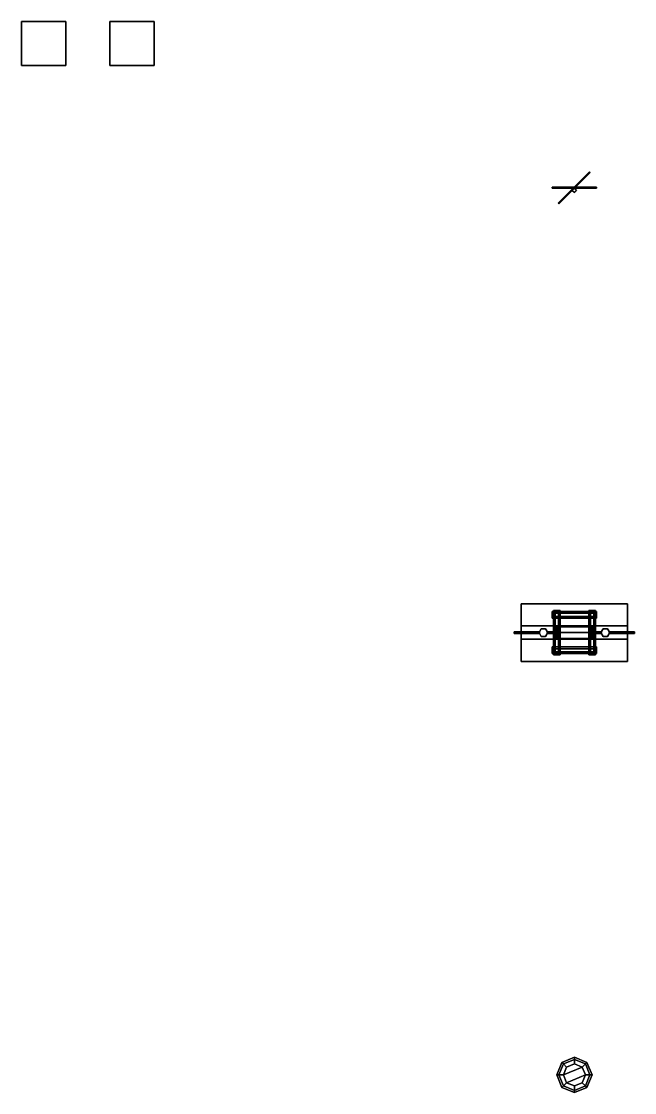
# Model space of a CAD drawing. Header units: millimetres. Extents: x -12.5 to 2.5, y -62 to 3.8.
# Drawn here: x -12.5 to 1.36, y -20.4 to 3.82 of the extents above; entities that cross this region are included whole.
import ezdxf

# ---------------------------------------------------------------- set-up
doc = ezdxf.new("R2010")
doc.units = ezdxf.units.MM

msp = doc.modelspace()

# ---------------------------------------------------------------- linework, layer by layer
for points in [[(-11.5, 3.82, 1), (-11.5, 3.82), (-12.5, 3.82), (-12.5, 3.82, 1)], [(-11.5, 3.82), (-11.5, 2.82), (-12.5, 2.82), (-12.5, 3.82)], [(-12.5, 3.82), (-12.5, 2.82), (-12.5, 2.82, 1), (-12.5, 3.82, 1)], [(-12.5, 3.82, 1), (-12.5, 2.82, 1), (-11.5, 2.82, 1), (-11.5, 3.82, 1)], [(-11.5, 2.82, 1), (-11.5, 2.82), (-11.5, 3.82), (-11.5, 3.82, 1)], [(-9.5, 3.82), (-9.5, 2.82), (-10.5, 2.82), (-10.5, 3.82)], [(-10.5, 3.82), (-10.5, 2.82), (-9.5, 2.82), (-9.5, 3.82)], [(-12.5, 2.82, 1), (-12.5, 2.82), (-11.5, 2.82), (-11.5, 2.82, 1)], [(0.339, 0.418, 1.3), (0.339, 0.418, 1.1), (-0.297, -0.219, 1.1), (-0.297, -0.219, 1.3)], [(0.339, 0.418, 1.1), (0.354, 0.404, 1.1), (-0.283, -0.233, 1.1), (-0.297, -0.219, 1.1)], [(-0.297, -0.219, 1.3), (-0.283, -0.233, 1.3), (0.354, 0.404, 1.3), (0.339, 0.418, 1.3)], [(-0.283, -0.233, 1.3), (-0.283, -0.233, 1.1), (0.354, 0.404, 1.1), (0.354, 0.404, 1.3)], [(0.354, 0.404, 1.3), (0.354, 0.404, 1.1), (0.339, 0.418, 1.1), (0.339, 0.418, 1.3)], [(-0.4, 0.07, 1.5), (-0.4, 0.07, 1.3), (-0.5, 0.07, 1.4)], [(-0.4, 0.07, 1.3), (-0.4, 0.05, 1.3), (-0.5, 0.05, 1.4), (-0.5, 0.07, 1.4)], [(-0.5, 0.07, 1.4), (-0.5, 0.05, 1.4), (-0.5, 0.05, 1.4), (-0.5, 0.07, 1.4)], [(-0.5, 0.07, 1.4), (-0.5, 0.05, 1.4), (-0.4, 0.05, 1.5), (-0.4, 0.07, 1.5)], [(-0.5, 0.05, 1.4), (-0.5, 0.05, 1.4), (-0.4, 0.05, 1.3), (-0.4, 0.05, 1.5)], [(-0.4, 0.07, 1.5), (-0.4, 0.05, 1.5), (0.5, 0.05, 1.5), (0.5, 0.07, 1.5)], [(0.5, 0.07, 1.5), (0.5, 0.07, 1.3), (-0.4, 0.07, 1.3), (-0.4, 0.07, 1.5)], [(0.5, 0.07, 1.3), (0.5, 0.05, 1.3), (-0.4, 0.05, 1.3), (-0.4, 0.07, 1.3)], [(-0.4, 0.05, 1.5), (-0.4, 0.05, 1.3), (0.5, 0.05, 1.3), (0.5, 0.05, 1.5)], [(0, 0.05), (-0.05, 0), (-0.05, 0, 1.5), (0, 0.05, 1.5)], [(0, 0.05, 1.5), (-0.05, 0, 1.5), (0, -0.05, 1.5), (0.05, 0, 1.5)], [(-0.05, 0), (0, -0.05), (0, -0.05, 1.5), (-0.05, 0, 1.5)], [(0.05, 0), (0, 0.05), (0, 0.05, 1.5), (0.05, 0, 1.5)], [(0, -0.05), (0.05, 0), (0.05, 0, 1.5), (0, -0.05, 1.5)], [(0.5, 0.05, 1.5), (0.5, 0.05, 1.3), (0.5, 0.07, 1.3), (0.5, 0.07, 1.5)], [(-0.297, -0.219, 1.3), (-0.297, -0.219, 1.1), (-0.368, -0.289, 1.2)], [(-0.368, -0.289, 1.2), (-0.354, -0.304, 1.2), (-0.283, -0.233, 1.3), (-0.297, -0.219, 1.3)], [(-0.297, -0.219, 1.1), (-0.283, -0.233, 1.1), (-0.354, -0.304, 1.2), (-0.368, -0.289, 1.2)], [(-0.354, -0.304, 1.2), (-0.354, -0.304, 1.2), (-0.283, -0.233, 1.1), (-0.283, -0.233, 1.3)], [(-0.368, -0.289, 1.2), (-0.354, -0.304, 1.2), (-0.354, -0.304, 1.2), (-0.368, -0.289, 1.2)], [(-1.2, -9.35, 1.39), (-1.2, -9.85, 1.54), (1.2, -9.85, 1.54), (1.2, -9.35, 1.39)], [(1.2, -9.35, 1.35), (1.2, -9.85, 1.5), (-1.2, -9.85, 1.5), (-1.2, -9.35, 1.35)], [(1.2, -9.35, 1.39), (1.2, -9.35, 1.35), (-1.2, -9.35, 1.35), (-1.2, -9.35, 1.39)], [(-1.2, -9.35, 1.35), (-1.2, -9.85, 1.5), (-1.2, -9.85, 1.54), (-1.2, -9.35, 1.39)], [(1.2, -9.85, 1.54), (1.2, -9.85, 1.5), (1.2, -9.35, 1.35), (1.2, -9.35, 1.39)], [(-0.5, -9.675, 0.19), (-0.5, -9.525, 0.19), (-0.5, -9.562, 0.125), (-0.5, -9.637, 0.125)], [(0.5, -9.525, 0.19), (0.5, -9.562, 0.125), (-0.5, -9.562, 0.125), (-0.5, -9.525, 0.19)], [(0.5, -9.525, 0.06), (0.5, -9.562, -0.005), (-0.5, -9.562, -0.005), (-0.5, -9.525, 0.06)], [(-0.5, -9.675, 0.06), (-0.5, -9.525, 0.06), (-0.5, -9.562, -0.005), (-0.5, -9.637, -0.005)], [(0.5, -9.562, 0.125), (0.5, -9.525, 0.06), (-0.5, -9.525, 0.06), (-0.5, -9.562, 0.125)], [(-0.5, -9.637, 0.125), (-0.5, -9.562, 0.125), (-0.5, -9.525, 0.06), (-0.5, -9.675, 0.06)], [(-0.5, -9.637, 0.385), (-0.5, -9.562, 0.385), (-0.5, -9.525, 0.32), (-0.5, -9.675, 0.32)], [(0.5, -9.562, 0.385), (0.5, -9.525, 0.32), (-0.5, -9.525, 0.32), (-0.5, -9.562, 0.385)], [(-0.5, -9.675, 0.32), (-0.5, -9.525, 0.32), (-0.5, -9.562, 0.255), (-0.5, -9.637, 0.255)], [(0.5, -9.525, 0.32), (0.5, -9.562, 0.255), (-0.5, -9.562, 0.255), (-0.5, -9.525, 0.32)], [(-0.5, -9.637, 0.255), (-0.5, -9.562, 0.255), (-0.5, -9.525, 0.19), (-0.5, -9.675, 0.19)], [(0.5, -9.562, 0.255), (0.5, -9.525, 0.19), (-0.5, -9.525, 0.19), (-0.5, -9.562, 0.255)], [(0.5, -9.562, 0.515), (0.5, -9.525, 0.45), (-0.5, -9.525, 0.45), (-0.5, -9.562, 0.515)], [(-0.5, -9.637, 0.515), (-0.5, -9.562, 0.515), (-0.5, -9.525, 0.45), (-0.5, -9.675, 0.45)], [(0.5, -9.525, 0.45), (0.5, -9.562, 0.385), (-0.5, -9.562, 0.385), (-0.5, -9.525, 0.45)], [(-0.5, -9.675, 0.45), (-0.5, -9.525, 0.45), (-0.5, -9.562, 0.385), (-0.5, -9.637, 0.385)], [(0.5, -9.637, 0.515), (0.5, -9.562, 0.515), (-0.5, -9.562, 0.515), (-0.5, -9.637, 0.515)], [(0.5, -9.637, 0.125), (0.5, -9.675, 0.19), (-0.5, -9.675, 0.19), (-0.5, -9.637, 0.125)], [(0.5, -9.637, -0.005), (0.5, -9.675, 0.06), (-0.5, -9.675, 0.06), (-0.5, -9.637, -0.005)], [(0.5, -9.675, 0.06), (0.5, -9.637, 0.125), (-0.5, -9.637, 0.125), (-0.5, -9.675, 0.06)], [(0.5, -9.675, 0.32), (0.5, -9.637, 0.385), (-0.5, -9.637, 0.385), (-0.5, -9.675, 0.32)], [(0.5, -9.637, 0.255), (0.5, -9.675, 0.32), (-0.5, -9.675, 0.32), (-0.5, -9.637, 0.255)], [(0.5, -9.675, 0.19), (0.5, -9.637, 0.255), (-0.5, -9.637, 0.255), (-0.5, -9.675, 0.19)], [(0.5, -9.675, 0.45), (0.5, -9.637, 0.515), (-0.5, -9.637, 0.515), (-0.5, -9.675, 0.45)], [(0.5, -9.637, 0.385), (0.5, -9.675, 0.45), (-0.5, -9.675, 0.45), (-0.5, -9.637, 0.385)], [(-0.475, -9.5, 0.19), (-0.438, -9.5, 0.125), (-0.438, -10.5, 0.125), (-0.475, -10.5, 0.19)], [(-0.362, -9.5, 0.125), (-0.438, -9.5, 0.125), (-0.475, -9.5, 0.19), (-0.325, -9.5, 0.19)], [(-0.362, -9.5, -0.005), (-0.438, -9.5, -0.005), (-0.475, -9.5, 0.06), (-0.325, -9.5, 0.06)], [(-0.475, -9.5, 0.06), (-0.438, -9.5, -0.005), (-0.438, -10.5, -0.005), (-0.475, -10.5, 0.06)], [(-0.325, -9.5, 0.06), (-0.475, -9.5, 0.06), (-0.438, -9.5, 0.125), (-0.362, -9.5, 0.125)], [(-0.438, -9.5, 0.125), (-0.475, -9.5, 0.06), (-0.475, -10.5, 0.06), (-0.438, -10.5, 0.125)], [(-0.438, -9.5, 0.385), (-0.475, -9.5, 0.32), (-0.475, -10.5, 0.32), (-0.438, -10.5, 0.385)], [(-0.325, -9.5, 0.32), (-0.475, -9.5, 0.32), (-0.438, -9.5, 0.385), (-0.362, -9.5, 0.385)], [(-0.475, -9.5, 0.32), (-0.438, -9.5, 0.255), (-0.438, -10.5, 0.255), (-0.475, -10.5, 0.32)], [(-0.362, -9.5, 0.255), (-0.438, -9.5, 0.255), (-0.475, -9.5, 0.32), (-0.325, -9.5, 0.32)], [(-0.438, -9.5, 0.255), (-0.475, -9.5, 0.19), (-0.475, -10.5, 0.19), (-0.438, -10.5, 0.255)], [(-0.325, -9.5, 0.19), (-0.475, -9.5, 0.19), (-0.438, -9.5, 0.255), (-0.362, -9.5, 0.255)], [(-0.325, -9.5, 0.45), (-0.475, -9.5, 0.45), (-0.438, -9.5, 0.515), (-0.362, -9.5, 0.515)], [(-0.438, -9.5, 0.515), (-0.475, -9.5, 0.45), (-0.475, -10.5, 0.45), (-0.438, -10.5, 0.515)], [(-0.362, -9.5, 0.385), (-0.438, -9.5, 0.385), (-0.475, -9.5, 0.45), (-0.325, -9.5, 0.45)], [(-0.475, -9.5, 0.45), (-0.438, -9.5, 0.385), (-0.438, -10.5, 0.385), (-0.475, -10.5, 0.45)], [(-0.362, -9.5, 0.515), (-0.438, -9.5, 0.515), (-0.438, -10.5, 0.515), (-0.362, -10.5, 0.515)], [(-0.362, -9.5, 0.125), (-0.325, -9.5, 0.19), (-0.325, -10.5, 0.19), (-0.362, -10.5, 0.125)], [(-0.362, -9.5, -0.005), (-0.325, -9.5, 0.06), (-0.325, -10.5, 0.06), (-0.362, -10.5, -0.005)], [(-0.325, -9.5, 0.06), (-0.362, -9.5, 0.125), (-0.362, -10.5, 0.125), (-0.325, -10.5, 0.06)], [(-0.325, -9.5, 0.32), (-0.362, -9.5, 0.385), (-0.362, -10.5, 0.385), (-0.325, -10.5, 0.32)], [(-0.362, -9.5, 0.255), (-0.325, -9.5, 0.32), (-0.325, -10.5, 0.32), (-0.362, -10.5, 0.255)], [(-0.325, -9.5, 0.19), (-0.362, -9.5, 0.255), (-0.362, -10.5, 0.255), (-0.325, -10.5, 0.19)], [(-0.325, -9.5, 0.45), (-0.362, -9.5, 0.515), (-0.362, -10.5, 0.515), (-0.325, -10.5, 0.45)], [(-0.362, -9.5, 0.385), (-0.325, -9.5, 0.45), (-0.325, -10.5, 0.45), (-0.362, -10.5, 0.385)], [(0.438, -9.5, 0.125), (0.362, -9.5, 0.125), (0.325, -9.5, 0.19), (0.475, -9.5, 0.19)], [(0.325, -9.5, 0.19), (0.362, -9.5, 0.125), (0.362, -10.5, 0.125), (0.325, -10.5, 0.19)], [(0.325, -9.5, 0.06), (0.362, -9.5, -0.005), (0.362, -10.5, -0.005), (0.325, -10.5, 0.06)], [(0.438, -9.5, -0.005), (0.362, -9.5, -0.005), (0.325, -9.5, 0.06), (0.475, -9.5, 0.06)], [(0.362, -9.5, 0.125), (0.325, -9.5, 0.06), (0.325, -10.5, 0.06), (0.362, -10.5, 0.125)], [(0.475, -9.5, 0.06), (0.325, -9.5, 0.06), (0.362, -9.5, 0.125), (0.438, -9.5, 0.125)], [(0.475, -9.5, 0.32), (0.325, -9.5, 0.32), (0.362, -9.5, 0.385), (0.438, -9.5, 0.385)], [(0.362, -9.5, 0.385), (0.325, -9.5, 0.32), (0.325, -10.5, 0.32), (0.362, -10.5, 0.385)], [(0.438, -9.5, 0.255), (0.362, -9.5, 0.255), (0.325, -9.5, 0.32), (0.475, -9.5, 0.32)], [(0.325, -9.5, 0.32), (0.362, -9.5, 0.255), (0.362, -10.5, 0.255), (0.325, -10.5, 0.32)], [(0.475, -9.5, 0.19), (0.325, -9.5, 0.19), (0.362, -9.5, 0.255), (0.438, -9.5, 0.255)], [(0.362, -9.5, 0.255), (0.325, -9.5, 0.19), (0.325, -10.5, 0.19), (0.362, -10.5, 0.255)], [(0.362, -9.5, 0.515), (0.325, -9.5, 0.45), (0.325, -10.5, 0.45), (0.362, -10.5, 0.515)], [(0.475, -9.5, 0.45), (0.325, -9.5, 0.45), (0.362, -9.5, 0.515), (0.438, -9.5, 0.515)], [(0.325, -9.5, 0.45), (0.362, -9.5, 0.385), (0.362, -10.5, 0.385), (0.325, -10.5, 0.45)], [(0.438, -9.5, 0.385), (0.362, -9.5, 0.385), (0.325, -9.5, 0.45), (0.475, -9.5, 0.45)], [(0.438, -9.5, 0.515), (0.362, -9.5, 0.515), (0.362, -10.5, 0.515), (0.438, -10.5, 0.515)], [(0.438, -9.5, 0.125), (0.475, -9.5, 0.19), (0.475, -10.5, 0.19), (0.438, -10.5, 0.125)], [(0.438, -9.5, -0.005), (0.475, -9.5, 0.06), (0.475, -10.5, 0.06), (0.438, -10.5, -0.005)], [(0.475, -9.5, 0.06), (0.438, -9.5, 0.125), (0.438, -10.5, 0.125), (0.475, -10.5, 0.06)], [(0.475, -9.5, 0.32), (0.438, -9.5, 0.385), (0.438, -10.5, 0.385), (0.475, -10.5, 0.32)], [(0.438, -9.5, 0.255), (0.475, -9.5, 0.32), (0.475, -10.5, 0.32), (0.438, -10.5, 0.255)], [(0.475, -9.5, 0.19), (0.438, -9.5, 0.255), (0.438, -10.5, 0.255), (0.475, -10.5, 0.19)], [(0.475, -9.5, 0.45), (0.438, -9.5, 0.515), (0.438, -10.5, 0.515), (0.475, -10.5, 0.45)], [(0.438, -9.5, 0.385), (0.475, -9.5, 0.45), (0.475, -10.5, 0.45), (0.438, -10.5, 0.385)], [(0.5, -9.637, 0.125), (0.5, -9.562, 0.125), (0.5, -9.525, 0.19), (0.5, -9.675, 0.19)], [(0.5, -9.637, -0.005), (0.5, -9.562, -0.005), (0.5, -9.525, 0.06), (0.5, -9.675, 0.06)], [(0.5, -9.675, 0.06), (0.5, -9.525, 0.06), (0.5, -9.562, 0.125), (0.5, -9.637, 0.125)], [(0.5, -9.675, 0.32), (0.5, -9.525, 0.32), (0.5, -9.562, 0.385), (0.5, -9.637, 0.385)], [(0.5, -9.637, 0.255), (0.5, -9.562, 0.255), (0.5, -9.525, 0.32), (0.5, -9.675, 0.32)], [(0.5, -9.675, 0.19), (0.5, -9.525, 0.19), (0.5, -9.562, 0.255), (0.5, -9.637, 0.255)], [(0.5, -9.675, 0.45), (0.5, -9.525, 0.45), (0.5, -9.562, 0.515), (0.5, -9.637, 0.515)], [(0.5, -9.637, 0.385), (0.5, -9.562, 0.385), (0.5, -9.525, 0.45), (0.5, -9.675, 0.45)], [(-1.2, -9.85, 1.5), (-1.2, -10.15, 1.5), (-1.2, -10.15, 1.54), (-1.2, -9.85, 1.54)], [(-1.2, -9.85, 1.54), (-1.2, -10.15, 1.54), (1.2, -10.15, 1.54), (1.2, -9.85, 1.54)], [(1.2, -9.85, 1.5), (1.2, -10.15, 1.5), (-1.2, -10.15, 1.5), (-1.2, -9.85, 1.5)], [(-0.75, -9.913), (-0.8, -10), (-0.8, -10, 1.5), (-0.75, -9.913, 1.5)], [(-0.65, -9.913), (-0.75, -9.913), (-0.75, -9.913, 1.5), (-0.65, -9.913, 1.5)], [(-0.6, -10), (-0.65, -9.913), (-0.65, -9.913, 1.5), (-0.6, -10, 1.5)], [(0.4, -10, 1.15), (0.4, -9.87, 1.075), (-0.4, -9.87, 1.075), (-0.4, -10, 1.15)], [(0.4, -9.87, 1.075), (0.4, -9.87, 0.925), (-0.4, -9.87, 0.925), (-0.4, -9.87, 1.075)], [(0.4, -9.87, 0.925), (0.4, -10, 0.85), (-0.4, -10, 0.85), (-0.4, -9.87, 0.925)], [(-0.4, -9.87, 1.075), (-0.4, -9.87, 0.925), (-0.4, -10, 0.85), (-0.4, -10, 1.15)], [(0.4, -10, 1.15), (0.4, -10, 0.85), (0.4, -9.87, 0.925), (0.4, -9.87, 1.075)], [(0.65, -9.913), (0.6, -10), (0.6, -10, 1.5), (0.65, -9.913, 1.5)], [(0.75, -9.913), (0.65, -9.913), (0.65, -9.913, 1.5), (0.75, -9.913, 1.5)], [(0.8, -10), (0.75, -9.913), (0.75, -9.913, 1.5), (0.8, -10, 1.5)], [(1.2, -10.15, 1.54), (1.2, -10.15, 1.5), (1.2, -9.85, 1.5), (1.2, -9.85, 1.54)], [(-0.9, -10, 1.29), (-0.92, -9.98, 1.27), (-1.36, -9.98, 1.27), (-1.36, -10, 1.29)], [(-0.92, -9.98, 1.27), (-0.94, -10, 1.25), (-1.36, -10, 1.25), (-1.36, -9.98, 1.27)], [(-1.36, -9.98, 1.27), (-1.36, -10, 1.25), (-1.36, -10.02, 1.27), (-1.36, -10, 1.29)], [(-0.94, -10, 1.25), (-0.92, -10.02, 1.27), (-1.36, -10.02, 1.27), (-1.36, -10, 1.25)], [(-0.92, -10.02, 1.27), (-0.9, -10, 1.29), (-1.36, -10, 1.29), (-1.36, -10.02, 1.27)], [(1.2, -10.65, 1.39), (1.2, -10.15, 1.54), (-1.2, -10.15, 1.54), (-1.2, -10.65, 1.39)], [(-1.2, -10.65, 1.35), (-1.2, -10.15, 1.5), (1.2, -10.15, 1.5), (1.2, -10.65, 1.35)], [(-1.2, -10.15, 1.54), (-1.2, -10.15, 1.5), (-1.2, -10.65, 1.35), (-1.2, -10.65, 1.39)], [(-0.92, -9.98, 1), (-0.94, -10, 0.98), (-0.94, -10, 1.25), (-0.92, -9.98, 1.27)], [(-0.8, -9.98, 1), (-0.78, -10, 0.98), (-0.94, -10, 0.98), (-0.92, -9.98, 1)], [(-0.94, -10, 0.98), (-0.92, -10.02, 1), (-0.92, -10.02, 1.27), (-0.94, -10, 1.25)], [(-0.78, -10, 0.98), (-0.8, -10.02, 1), (-0.92, -10.02, 1), (-0.94, -10, 0.98)], [(-0.9, -10, 1.02), (-0.92, -9.98, 1), (-0.92, -9.98, 1.27), (-0.9, -10, 1.29)], [(-0.78, -10, 1.02), (-0.8, -9.98, 1), (-0.92, -9.98, 1), (-0.9, -10, 1.02)], [(-0.92, -10.02, 1), (-0.9, -10, 1.02), (-0.9, -10, 1.29), (-0.92, -10.02, 1.27)], [(-0.8, -10.02, 1), (-0.78, -10, 1.02), (-0.9, -10, 1.02), (-0.92, -10.02, 1)], [(-0.8, -10), (-0.75, -10.087), (-0.75, -10.087, 1.5), (-0.8, -10, 1.5)], [(-0.75, -10.087), (-0.65, -10.087), (-0.65, -10.087, 1.5), (-0.75, -10.087, 1.5)], [(-0.65, -10.087), (-0.6, -10), (-0.6, -10, 1.5), (-0.65, -10.087, 1.5)], [(-0.4, -10, 1.02), (-0.4, -9.98, 1), (-0.6, -9.98, 1), (-0.62, -10, 1.02)], [(-0.4, -9.98, 1), (-0.4, -10, 0.98), (-0.62, -10, 0.98), (-0.6, -9.98, 1)], [(-0.4, -10, 0.98), (-0.4, -10.02, 1), (-0.6, -10.02, 1), (-0.62, -10, 0.98)], [(-0.4, -10.02, 1), (-0.4, -10, 1.02), (-0.62, -10, 1.02), (-0.6, -10.02, 1)], [(0.4, -10, 0.85), (0.4, -10.13, 0.925), (-0.4, -10.13, 0.925), (-0.4, -10, 0.85)], [(0.4, -10.13, 1.075), (0.4, -10, 1.15), (-0.4, -10, 1.15), (-0.4, -10.13, 1.075)], [(-0.4, -10, 1.15), (-0.4, -10, 0.85), (-0.4, -10.13, 0.925), (-0.4, -10.13, 1.075)], [(0.4, -10.13, 0.925), (0.4, -10.13, 1.075), (-0.4, -10.13, 1.075), (-0.4, -10.13, 0.925)], [(0.62, -10, 1.02), (0.6, -9.98, 1), (0.4, -9.98, 1), (0.4, -10, 1.02)], [(0.6, -9.98, 1), (0.62, -10, 0.98), (0.4, -10, 0.98), (0.4, -9.98, 1)], [(0.62, -10, 0.98), (0.6, -10.02, 1), (0.4, -10.02, 1), (0.4, -10, 0.98)], [(0.6, -10.02, 1), (0.62, -10, 1.02), (0.4, -10, 1.02), (0.4, -10.02, 1)], [(0.4, -10.13, 1.075), (0.4, -10.13, 0.925), (0.4, -10, 0.85), (0.4, -10, 1.15)], [(0.6, -10), (0.65, -10.087), (0.65, -10.087, 1.5), (0.6, -10, 1.5)], [(0.65, -10.087), (0.75, -10.087), (0.75, -10.087, 1.5), (0.65, -10.087, 1.5)], [(0.75, -10.087), (0.8, -10), (0.8, -10, 1.5), (0.75, -10.087, 1.5)], [(0.8, -9.98, 1), (0.78, -10, 1.02), (0.94, -10, 1.02), (0.92, -9.98, 1)], [(0.78, -10, 0.98), (0.8, -9.98, 1), (0.92, -9.98, 1), (0.9, -10, 0.98)], [(0.8, -10.02, 1), (0.78, -10, 0.98), (0.9, -10, 0.98), (0.92, -10.02, 1)], [(0.78, -10, 1.02), (0.8, -10.02, 1), (0.92, -10.02, 1), (0.94, -10, 1.02)], [(0.9, -10, 0.98), (0.92, -9.98, 1), (0.92, -9.98, 0.73), (0.9, -10, 0.71)], [(0.9, -10, 0.71), (0.92, -9.98, 0.73), (1.36, -9.98, 0.73), (1.36, -10, 0.71)], [(0.92, -10.02, 1), (0.9, -10, 0.98), (0.9, -10, 0.71), (0.92, -10.02, 0.73)], [(0.92, -10.02, 0.73), (0.9, -10, 0.71), (1.36, -10, 0.71), (1.36, -10.02, 0.73)], [(0.92, -9.98, 1), (0.94, -10, 1.02), (0.94, -10, 0.75), (0.92, -9.98, 0.73)], [(0.92, -9.98, 0.73), (0.94, -10, 0.75), (1.36, -10, 0.75), (1.36, -9.98, 0.73)], [(0.94, -10, 1.02), (0.92, -10.02, 1), (0.92, -10.02, 0.73), (0.94, -10, 0.75)], [(0.94, -10, 0.75), (0.92, -10.02, 0.73), (1.36, -10.02, 0.73), (1.36, -10, 0.75)], [(1.2, -10.65, 1.35), (1.2, -10.15, 1.5), (1.2, -10.15, 1.54), (1.2, -10.65, 1.39)], [(1.36, -9.98, 0.73), (1.36, -10, 0.75), (1.36, -10.02, 0.73), (1.36, -10, 0.71)], [(0.5, -10.325, 0.19), (0.5, -10.363, 0.125), (-0.5, -10.363, 0.125), (-0.5, -10.325, 0.19)], [(-0.5, -10.475, 0.19), (-0.5, -10.325, 0.19), (-0.5, -10.363, 0.125), (-0.5, -10.438, 0.125)], [(-0.5, -10.475, 0.06), (-0.5, -10.325, 0.06), (-0.5, -10.363, -0.005), (-0.5, -10.438, -0.005)], [(0.5, -10.325, 0.06), (0.5, -10.363, -0.005), (-0.5, -10.363, -0.005), (-0.5, -10.325, 0.06)], [(-0.5, -10.438, 0.125), (-0.5, -10.363, 0.125), (-0.5, -10.325, 0.06), (-0.5, -10.475, 0.06)], [(0.5, -10.363, 0.125), (0.5, -10.325, 0.06), (-0.5, -10.325, 0.06), (-0.5, -10.363, 0.125)], [(0.5, -10.363, 0.385), (0.5, -10.325, 0.32), (-0.5, -10.325, 0.32), (-0.5, -10.363, 0.385)], [(-0.5, -10.438, 0.385), (-0.5, -10.363, 0.385), (-0.5, -10.325, 0.32), (-0.5, -10.475, 0.32)], [(0.5, -10.325, 0.32), (0.5, -10.363, 0.255), (-0.5, -10.363, 0.255), (-0.5, -10.325, 0.32)], [(-0.5, -10.475, 0.32), (-0.5, -10.325, 0.32), (-0.5, -10.363, 0.255), (-0.5, -10.438, 0.255)], [(0.5, -10.363, 0.255), (0.5, -10.325, 0.19), (-0.5, -10.325, 0.19), (-0.5, -10.363, 0.255)], [(-0.5, -10.438, 0.255), (-0.5, -10.363, 0.255), (-0.5, -10.325, 0.19), (-0.5, -10.475, 0.19)], [(-0.5, -10.438, 0.515), (-0.5, -10.363, 0.515), (-0.5, -10.325, 0.45), (-0.5, -10.475, 0.45)], [(0.5, -10.363, 0.515), (0.5, -10.325, 0.45), (-0.5, -10.325, 0.45), (-0.5, -10.363, 0.515)], [(-0.5, -10.475, 0.45), (-0.5, -10.325, 0.45), (-0.5, -10.363, 0.385), (-0.5, -10.438, 0.385)], [(0.5, -10.325, 0.45), (0.5, -10.363, 0.385), (-0.5, -10.363, 0.385), (-0.5, -10.325, 0.45)], [(0.5, -10.438, 0.515), (0.5, -10.363, 0.515), (-0.5, -10.363, 0.515), (-0.5, -10.438, 0.515)], [(0.5, -10.438, 0.125), (0.5, -10.363, 0.125), (0.5, -10.325, 0.19), (0.5, -10.475, 0.19)], [(0.5, -10.438, -0.005), (0.5, -10.363, -0.005), (0.5, -10.325, 0.06), (0.5, -10.475, 0.06)], [(0.5, -10.475, 0.06), (0.5, -10.325, 0.06), (0.5, -10.363, 0.125), (0.5, -10.438, 0.125)], [(0.5, -10.475, 0.32), (0.5, -10.325, 0.32), (0.5, -10.363, 0.385), (0.5, -10.438, 0.385)], [(0.5, -10.438, 0.255), (0.5, -10.363, 0.255), (0.5, -10.325, 0.32), (0.5, -10.475, 0.32)], [(0.5, -10.475, 0.19), (0.5, -10.325, 0.19), (0.5, -10.363, 0.255), (0.5, -10.438, 0.255)], [(0.5, -10.475, 0.45), (0.5, -10.325, 0.45), (0.5, -10.363, 0.515), (0.5, -10.438, 0.515)], [(0.5, -10.438, 0.385), (0.5, -10.363, 0.385), (0.5, -10.325, 0.45), (0.5, -10.475, 0.45)], [(-1.2, -10.65, 1.39), (-1.2, -10.65, 1.35), (1.2, -10.65, 1.35), (1.2, -10.65, 1.39)], [(0.5, -10.438, 0.125), (0.5, -10.475, 0.19), (-0.5, -10.475, 0.19), (-0.5, -10.438, 0.125)], [(0.5, -10.438, -0.005), (0.5, -10.475, 0.06), (-0.5, -10.475, 0.06), (-0.5, -10.438, -0.005)], [(0.5, -10.475, 0.06), (0.5, -10.438, 0.125), (-0.5, -10.438, 0.125), (-0.5, -10.475, 0.06)], [(0.5, -10.475, 0.32), (0.5, -10.438, 0.385), (-0.5, -10.438, 0.385), (-0.5, -10.475, 0.32)], [(0.5, -10.438, 0.255), (0.5, -10.475, 0.32), (-0.5, -10.475, 0.32), (-0.5, -10.438, 0.255)], [(0.5, -10.475, 0.19), (0.5, -10.438, 0.255), (-0.5, -10.438, 0.255), (-0.5, -10.475, 0.19)], [(0.5, -10.475, 0.45), (0.5, -10.438, 0.515), (-0.5, -10.438, 0.515), (-0.5, -10.475, 0.45)], [(0.5, -10.438, 0.385), (0.5, -10.475, 0.45), (-0.5, -10.475, 0.45), (-0.5, -10.438, 0.385)], [(-0.325, -10.5, 0.19), (-0.475, -10.5, 0.19), (-0.438, -10.5, 0.125), (-0.362, -10.5, 0.125)], [(-0.325, -10.5, 0.06), (-0.475, -10.5, 0.06), (-0.438, -10.5, -0.005), (-0.362, -10.5, -0.005)], [(-0.362, -10.5, 0.125), (-0.438, -10.5, 0.125), (-0.475, -10.5, 0.06), (-0.325, -10.5, 0.06)], [(-0.362, -10.5, 0.385), (-0.438, -10.5, 0.385), (-0.475, -10.5, 0.32), (-0.325, -10.5, 0.32)], [(-0.325, -10.5, 0.32), (-0.475, -10.5, 0.32), (-0.438, -10.5, 0.255), (-0.362, -10.5, 0.255)], [(-0.362, -10.5, 0.255), (-0.438, -10.5, 0.255), (-0.475, -10.5, 0.19), (-0.325, -10.5, 0.19)], [(-0.362, -10.5, 0.515), (-0.438, -10.5, 0.515), (-0.475, -10.5, 0.45), (-0.325, -10.5, 0.45)], [(-0.325, -10.5, 0.45), (-0.475, -10.5, 0.45), (-0.438, -10.5, 0.385), (-0.362, -10.5, 0.385)], [(0.475, -10.5, 0.19), (0.325, -10.5, 0.19), (0.362, -10.5, 0.125), (0.438, -10.5, 0.125)], [(0.475, -10.5, 0.06), (0.325, -10.5, 0.06), (0.362, -10.5, -0.005), (0.438, -10.5, -0.005)], [(0.438, -10.5, 0.125), (0.362, -10.5, 0.125), (0.325, -10.5, 0.06), (0.475, -10.5, 0.06)], [(0.438, -10.5, 0.385), (0.362, -10.5, 0.385), (0.325, -10.5, 0.32), (0.475, -10.5, 0.32)], [(0.475, -10.5, 0.32), (0.325, -10.5, 0.32), (0.362, -10.5, 0.255), (0.438, -10.5, 0.255)], [(0.438, -10.5, 0.255), (0.362, -10.5, 0.255), (0.325, -10.5, 0.19), (0.475, -10.5, 0.19)], [(0.438, -10.5, 0.515), (0.362, -10.5, 0.515), (0.325, -10.5, 0.45), (0.475, -10.5, 0.45)], [(0.475, -10.5, 0.45), (0.325, -10.5, 0.45), (0.362, -10.5, 0.385), (0.438, -10.5, 0.385)], [(0, -19.65, 0.1), (-0.247, -19.753, 0.1), (-0.283, -19.717, 0.4), (0, -19.6, 0.4)], [(-0.247, -19.753, 0.8), (0, -19.65, 0.8), (0, -19.6, 0.5), (-0.283, -19.717, 0.5)], [(0, -19.6, 0.4), (-0.283, -19.717, 0.4), (-0.283, -19.717, 0.5), (0, -19.6, 0.5)], [(0.247, -19.753, 0.1), (0, -19.65, 0.1), (0, -19.6, 0.4), (0.283, -19.717, 0.4)], [(0, -19.65, 0.8), (0.247, -19.753, 0.8), (0.283, -19.717, 0.5), (0, -19.6, 0.5)], [(0.283, -19.717, 0.4), (0, -19.6, 0.4), (0, -19.6, 0.5), (0.283, -19.717, 0.5)], [(-0.247, -19.753, 0.1), (-0.35, -20, 0.1), (-0.4, -20, 0.4), (-0.283, -19.717, 0.4)], [(-0.35, -20, 0.8), (-0.247, -19.753, 0.8), (-0.283, -19.717, 0.5), (-0.4, -20, 0.5)], [(-0.283, -19.717, 0.4), (-0.4, -20, 0.4), (-0.4, -20, 0.5), (-0.283, -19.717, 0.5)], [(-0.177, -19.823), (-0.25, -20), (-0.35, -20, 0.1), (-0.247, -19.753, 0.1)], [(-0.25, -20, 0.9), (-0.177, -19.823, 0.9), (-0.247, -19.753, 0.8), (-0.35, -20, 0.8)], [(-0.25, -20, 0.9), (0.177, -19.823, 0.9), (0, -19.75, 0.9), (-0.177, -19.823, 0.9)], [(-0.177, -20.177, 0.9), (0.25, -20, 0.9), (0.177, -19.823, 0.9), (-0.25, -20, 0.9)], [(0, -19.75), (-0.177, -19.823), (-0.247, -19.753, 0.1), (0, -19.65, 0.1)], [(-0.177, -19.823, 0.9), (0, -19.75, 0.9), (0, -19.65, 0.8), (-0.247, -19.753, 0.8)], [(0.177, -19.823), (0, -19.75), (0, -19.65, 0.1), (0.247, -19.753, 0.1)], [(0, -19.75, 0.9), (0.177, -19.823, 0.9), (0.247, -19.753, 0.8), (0, -19.65, 0.8)], [(0.25, -20), (0.177, -19.823), (0.247, -19.753, 0.1), (0.35, -20, 0.1)], [(0.177, -19.823, 0.9), (0.25, -20, 0.9), (0.35, -20, 0.8), (0.247, -19.753, 0.8)], [(0.35, -20, 0.1), (0.247, -19.753, 0.1), (0.283, -19.717, 0.4), (0.4, -20, 0.4)], [(0.247, -19.753, 0.8), (0.35, -20, 0.8), (0.4, -20, 0.5), (0.283, -19.717, 0.5)], [(0.4, -20, 0.4), (0.283, -19.717, 0.4), (0.283, -19.717, 0.5), (0.4, -20, 0.5)], [(-0.35, -20, 0.1), (-0.247, -20.247, 0.1), (-0.283, -20.283, 0.4), (-0.4, -20, 0.4)], [(-0.247, -20.247, 0.8), (-0.35, -20, 0.8), (-0.4, -20, 0.5), (-0.283, -20.283, 0.5)], [(-0.4, -20, 0.4), (-0.283, -20.283, 0.4), (-0.283, -20.283, 0.5), (-0.4, -20, 0.5)], [(-0.25, -20), (-0.177, -20.177), (-0.247, -20.247, 0.1), (-0.35, -20, 0.1)], [(-0.177, -20.177, 0.9), (-0.25, -20, 0.9), (-0.35, -20, 0.8), (-0.247, -20.247, 0.8)], [(0, -20.25, 0.9), (0.177, -20.177, 0.9), (0.25, -20, 0.9), (-0.177, -20.177, 0.9)], [(0.177, -20.177), (0.25, -20), (0.35, -20, 0.1), (0.247, -20.247, 0.1)], [(0.25, -20, 0.9), (0.177, -20.177, 0.9), (0.247, -20.247, 0.8), (0.35, -20, 0.8)], [(0.247, -20.247, 0.1), (0.35, -20, 0.1), (0.4, -20, 0.4), (0.283, -20.283, 0.4)], [(0.35, -20, 0.8), (0.247, -20.247, 0.8), (0.283, -20.283, 0.5), (0.4, -20, 0.5)], [(0.283, -20.283, 0.4), (0.4, -20, 0.4), (0.4, -20, 0.5), (0.283, -20.283, 0.5)], [(-0.247, -20.247, 0.1), (0, -20.35, 0.1), (0, -20.4, 0.4), (-0.283, -20.283, 0.4)], [(0, -20.35, 0.8), (-0.247, -20.247, 0.8), (-0.283, -20.283, 0.5), (0, -20.4, 0.5)], [(-0.283, -20.283, 0.4), (0, -20.4, 0.4), (0, -20.4, 0.5), (-0.283, -20.283, 0.5)], [(-0.177, -20.177), (0, -20.25), (0, -20.35, 0.1), (-0.247, -20.247, 0.1)], [(0, -20.25, 0.9), (-0.177, -20.177, 0.9), (-0.247, -20.247, 0.8), (0, -20.35, 0.8)], [(0, -20.25), (0.177, -20.177), (0.247, -20.247, 0.1), (0, -20.35, 0.1)], [(0.177, -20.177, 0.9), (0, -20.25, 0.9), (0, -20.35, 0.8), (0.247, -20.247, 0.8)], [(0, -20.35, 0.1), (0.247, -20.247, 0.1), (0.283, -20.283, 0.4), (0, -20.4, 0.4)], [(0.247, -20.247, 0.8), (0, -20.35, 0.8), (0, -20.4, 0.5), (0.283, -20.283, 0.5)], [(0, -20.4, 0.4), (0.283, -20.283, 0.4), (0.283, -20.283, 0.5), (0, -20.4, 0.5)]]:
    msp.add_3dface(points)

doc.saveas('drawing.dxf')
